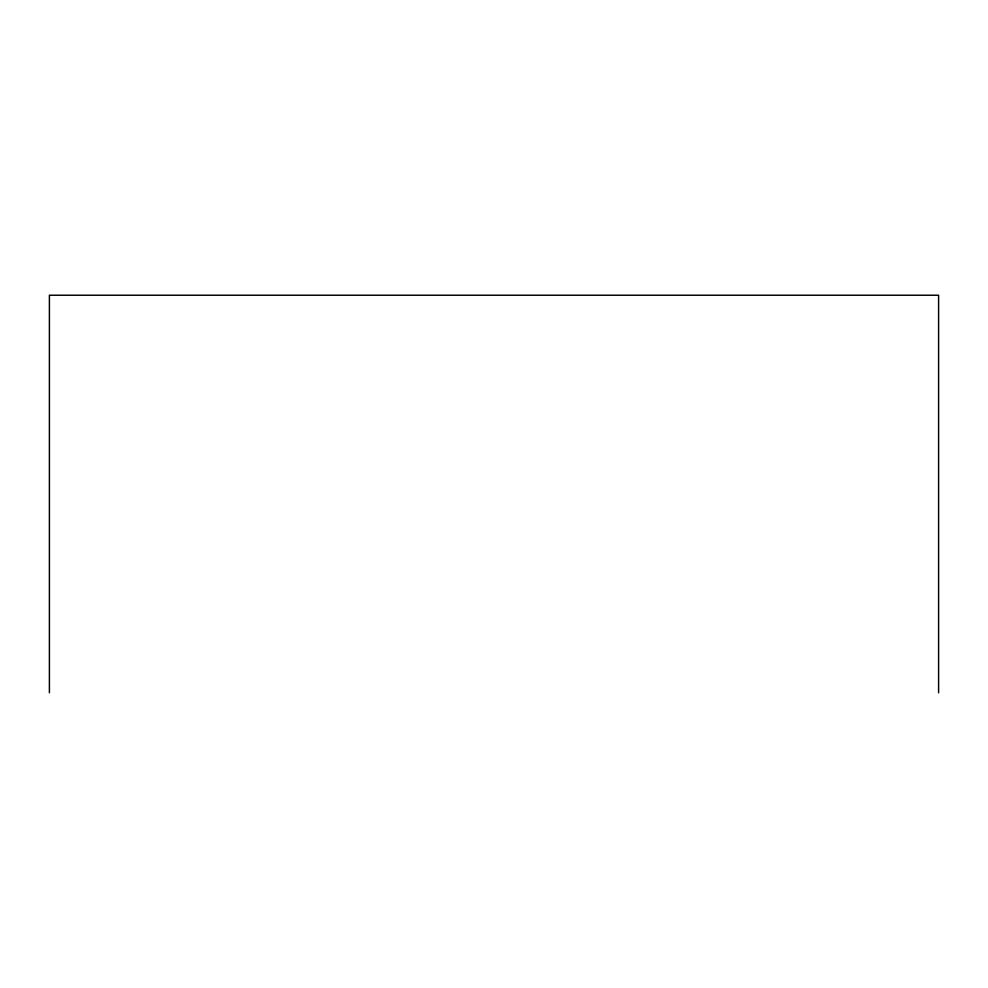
<?xml version="1.0" encoding="UTF-8"?>
<svg xmlns="http://www.w3.org/2000/svg" width="988" height="988" viewBox="0 0 988 988"><rect width="100%" height="100%" fill="white"/><g stroke="black" fill="none" stroke-linecap="round" stroke-linejoin="round"><path stroke-width="1.48" d="M938.6 692.773L938.6 295.227L49.4 295.227L49.4 692.773"/></g></svg>
